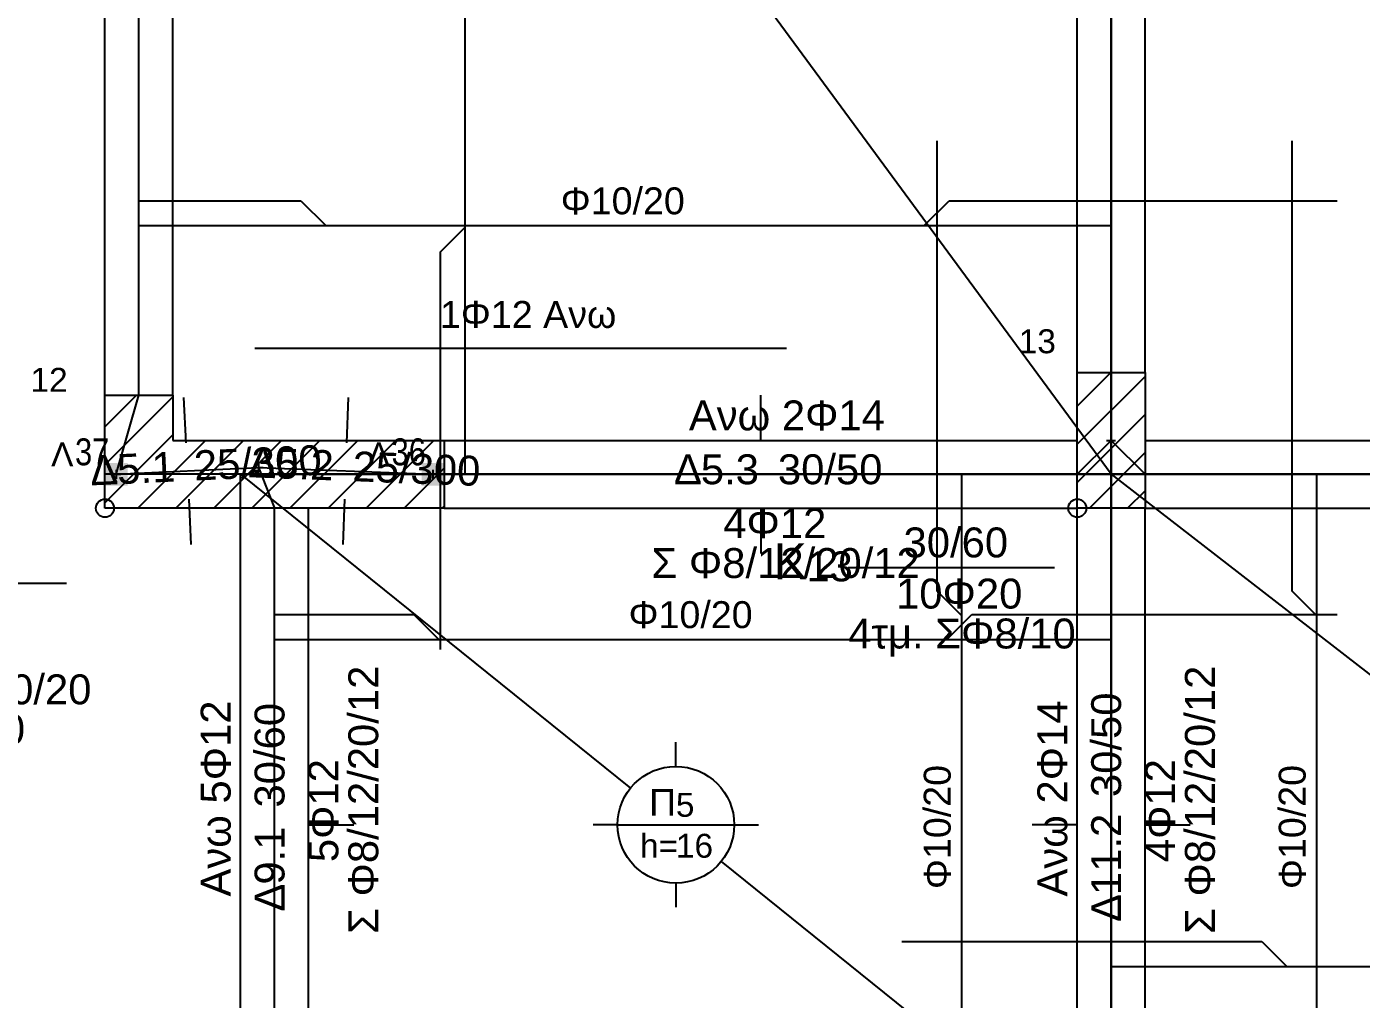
# Model space of a CAD drawing. Extents: x -5.6 to 20.4, y -25.1 to 0.9.
# Drawn here: x -0.25 to 5.66, y -12.87 to -8.57 of the extents above; entities that cross this region are included whole.
import ezdxf

# ---------------------------------------------------------------- set-up
doc = ezdxf.new("R2010")
doc.units = 0
doc.layers.get('0').update_dxf_attribs({"linetype": 'CONTINUOUS'})
for name, color, linetype in [('BEAM', 7, 'CONTINUOUS'), ('BEAM_NAME_BETON_UPPERSTRUCT', 3, 'CONTINUOUS'), ('BEAM_POLY_BETON_UPPERSTRUCT', 4, 'CONTINUOUS'), ('BEAM_PREFIX_NAME_BETON', 4, 'CONTINUOUS'), ('BEAM_STATIC_UPPERSTRUCT', 5, 'CONTINUOUS'), ('BEAMBAR', 7, 'CONTINUOUS'), ('BEAMBAR_LINE', 6, 'CONTINUOUS'), ('BEAMBAR_NAME', 3, 'CONTINUOUS'), ('COLUMN', 7, 'CONTINUOUS'), ('COLUMN_FILLING', 5, 'CONTINUOUS'), ('COLUMN_FIXED_POINT', 1, 'CONTINUOUS'), ('COLUMN_NAME_BETON', 3, 'CONTINUOUS'), ('COLUMN_POLY', 1, 'CONTINUOUS'), ('COLUMN_PREFIX_NAME_BETON', 4, 'CONTINUOUS'), ('FREENODE', 7, 'CONTINUOUS'), ('FREENODE_NAME', 5, 'CONTINUOUS'), ('FREENODE_POLY', 5, 'CONTINUOUS'), ('FREENODE_PREFIX_NAME', 3, 'CONTINUOUS'), ('SLAB', 7, 'CONTINUOUS'), ('SLAB_CENTER', 4, 'CONTINUOUS'), ('SLAB_NAME', 3, 'CONTINUOUS'), ('SLAB_POLY', 4, 'CONTINUOUS'), ('SLAB_PREFIX_NAME', 4, 'CONTINUOUS'), ('SLABBAR', 7, 'CONTINUOUS'), ('SLABBAR_LINE', 6, 'CONTINUOUS'), ('SLABBAR_NAME', 3, 'CONTINUOUS')]:
    doc.layers.add(name, color=color, linetype=linetype)
doc.styles.add('BEAM_NAME_BETON_UPPERSTRUCT', font='Arial.ttf')
doc.styles.add('BEAM_PREFIX_NAME_BETON', font='Arial.ttf')
doc.styles.add('BEAMBAR_NAME', font='Arial.ttf')
doc.styles.add('COLUMN_NAME_BETON', font='Arial.ttf')
doc.styles.add('COLUMN_PREFIX_NAME_BETON', font='Arial.ttf')
doc.styles.add('FREENODE_NAME', font='Arial Narrow.ttf')
doc.styles.add('FREENODE_PREFIX_NAME', font='Arial.ttf')
doc.styles.add('SLAB_NAME', font='Arial.ttf')
doc.styles.add('SLAB_PREFIX_NAME', font='Arial.ttf')
doc.styles.add('SLABBAR_NAME', font='Arial.ttf')
pattern_1 = [(45, (0, 0), (-0.168379802270047, 0.168379802270047), []), (45, (0.16837980294, 0), (-0.168379802270047, 0.168379802270047), [0, 0])]

# ---------------------------------------------------------------- blocks, each defined once
blk = doc.blocks.new('SLAB4')
at = {"layer": 'SLAB_CENTER'}
for p, q in [((4.549999999999999, -4.49999999999995), (6.40760872757035, -7.30963320045009)), ((6.55000000000003, -7.26681763651924), (6.55000000000003, -7.15987499999997)), ((6.29181763651929, -7.52499999999998), (6.18487500000003, -7.52499999999998)), ((6.29181763651929, -7.52499999999998), (6.808182363480769, -7.52499999999998)), ((6.808182363480769, -7.52499999999998), (6.915125000000029, -7.52499999999998)), ((6.55000000000003, -7.783182363480709), (6.55000000000003, -7.89012499999998)), ((8.55000000000006, -10.55), (6.692391272429699, -7.740366799549859))]:
    blk.add_line(p, q, dxfattribs=at)
blk.add_circle((6.55000000000003, -7.52499999999998), 0.258182363480739, dxfattribs=at)
at = {"layer": 'SLAB_POLY'}
for p, q in [((4.549999999999999, -4.49999999999995), (8.55000000000006, -4.49999999999995)), ((4.549999999999999, -10.55), (4.549999999999999, -4.49999999999995)), ((8.55000000000006, -4.49999999999995), (8.55000000000006, -10.55)), ((8.55000000000006, -10.55), (4.549999999999999, -10.55))]:
    blk.add_line(p, q, dxfattribs=at)
at = {"layer": 'SLAB_NAME', "char_height": 0.105833, "attachment_point": 1, "style": 'SLAB_NAME'}
for s, insert, width in [('{\\f|b0|i0;9}', (6.55000000000003, -7.383888888888889), 0.211667), ('{\\f|b0|i0;h=}', (6.391250000000029, -7.565), 0.4233330000000001), ('{\\f|b0|i0;16}', (6.55000000000003, -7.565), 0.4233330000000001)]:
    blk.add_mtext(s, dxfattribs=dict(at, insert=insert, width=width))
at = {"layer": 'SLAB_PREFIX_NAME', "insert": (6.430937500000029, -7.366249999999999), "char_height": 0.119063, "width": 0.3175, "attachment_point": 1, "style": 'SLAB_PREFIX_NAME'}
blk.add_mtext('{\\f|b0|i0;Π}', dxfattribs=at)
blk = doc.blocks.new('SLAB5')
at = {"layer": 'SLAB_CENTER'}
for p, q in [((0.0999999999999943, -4.49999999999995), (2.17202242177907, -7.31701924758726)), ((2.325, -7.26681763651924), (2.325, -7.15987499999997)), ((2.06681763651926, -7.52499999999998), (1.959875, -7.52499999999998)), ((2.06681763651926, -7.52499999999998), (2.58318236348074, -7.52499999999998)), ((2.58318236348074, -7.52499999999998), (2.690125, -7.52499999999998)), ((2.325, -7.783182363480709), (2.325, -7.89012499999998)), ((4.549999999999999, -10.55), (2.47797757822092, -7.7329807524127))]:
    blk.add_line(p, q, dxfattribs=at)
blk.add_circle((2.325, -7.52499999999998), 0.258182363480739, dxfattribs=at)
at = {"layer": 'SLAB_POLY'}
for p, q in [((0.0999999999999943, -4.49999999999995), (4.549999999999999, -4.49999999999995)), ((0.0999999999999943, -10.55), (0.0999999999999943, -4.49999999999995)), ((4.549999999999999, -4.49999999999995), (4.549999999999999, -10.55)), ((4.549999999999999, -10.55), (0.0999999999999943, -10.55))]:
    blk.add_line(p, q, dxfattribs=at)
at = {"layer": 'SLAB_NAME', "char_height": 0.105833, "attachment_point": 1, "style": 'SLAB_NAME'}
for s, insert, width in [('{\\f|b0|i0;8}', (2.325, -7.383888888888889), 0.211667), ('{\\f|b0|i0;h=}', (2.166249999999999, -7.565), 0.4233330000000001), ('{\\f|b0|i0;16}', (2.325, -7.565), 0.4233330000000001)]:
    blk.add_mtext(s, dxfattribs=dict(at, insert=insert, width=width))
at = {"layer": 'SLAB_PREFIX_NAME', "insert": (2.2059375, -7.366249999999999), "char_height": 0.119063, "width": 0.3175, "attachment_point": 1, "style": 'SLAB_PREFIX_NAME'}
blk.add_mtext('{\\f|b0|i0;Π}', dxfattribs=at)
blk = doc.blocks.new('SLAB7')
at = {"layer": 'SLAB_CENTER'}
for p, q in [((4.549999999999999, -10.55), (6.345928773698669, -11.9418447996165)), ((6.55000000000003, -11.8418176365193), (6.55000000000003, -11.734875)), ((6.29181763651929, -12.1), (6.18487500000003, -12.1)), ((6.29181763651929, -12.1), (6.808182363480769, -12.1)), ((6.808182363480769, -12.1), (6.915125000000029, -12.1)), ((8.55000000000006, -13.65), (6.754071226301389, -12.2581552003836)), ((6.55000000000003, -12.3581823634807), (6.55000000000003, -12.465125))]:
    blk.add_line(p, q, dxfattribs=at)
blk.add_circle((6.55000000000003, -12.1), 0.258182363480738, dxfattribs=at)
at = {"layer": 'SLAB_POLY'}
for p, q in [((4.549999999999999, -10.55), (8.55000000000006, -10.55)), ((4.549999999999999, -13.65), (4.549999999999999, -10.55)), ((8.55000000000006, -10.55), (8.55000000000006, -13.65)), ((8.55000000000006, -13.65), (4.549999999999999, -13.65))]:
    blk.add_line(p, q, dxfattribs=at)
at = {"layer": 'SLAB_NAME', "char_height": 0.105833, "attachment_point": 1, "style": 'SLAB_NAME'}
for s, insert, width in [('{\\f|b0|i0;6}', (6.55000000000003, -11.9588888888889), 0.211667), ('{\\f|b0|i0;h=}', (6.391250000000029, -12.14), 0.4233330000000001), ('{\\f|b0|i0;16}', (6.55000000000003, -12.14), 0.4233330000000001)]:
    blk.add_mtext(s, dxfattribs=dict(at, insert=insert, width=width))
at = {"layer": 'SLAB_PREFIX_NAME', "insert": (6.430937500000029, -11.94125), "char_height": 0.119062, "width": 0.3175, "attachment_point": 1, "style": 'SLAB_PREFIX_NAME'}
blk.add_mtext('{\\f|b0|i0;Π}', dxfattribs=at)
blk = doc.blocks.new('SLAB8')
at = {"layer": 'SLAB_CENTER'}
for p, q in [((0.70000000000001, -10.55), (2.423904038985859, -11.9380785768458)), ((2.625, -11.8418176365193), (2.625, -11.734875)), ((2.366817636519269, -12.1), (2.259875000000009, -12.1)), ((2.366817636519269, -12.1), (2.88318236348074, -12.1)), ((2.88318236348074, -12.1), (2.990124999999999, -12.1)), ((4.549999999999999, -13.65), (2.826095961014149, -12.2619214231542)), ((2.625, -12.3581823634807), (2.625, -12.465125))]:
    blk.add_line(p, q, dxfattribs=at)
blk.add_circle((2.625, -12.1), 0.258182363480738, dxfattribs=at)
at = {"layer": 'SLAB_POLY'}
for p, q in [((0.70000000000001, -10.55), (4.549999999999999, -10.55)), ((0.70000000000001, -13.65), (0.70000000000001, -10.55)), ((4.549999999999999, -10.55), (4.549999999999999, -13.65)), ((4.549999999999999, -13.65), (0.70000000000001, -13.65))]:
    blk.add_line(p, q, dxfattribs=at)
at = {"layer": 'SLAB_NAME', "char_height": 0.105833, "attachment_point": 1, "style": 'SLAB_NAME'}
for s, insert, width in [('{\\f|b0|i0;5}', (2.625, -11.9588888888889), 0.211667), ('{\\f|b0|i0;h=}', (2.46625, -12.14), 0.4233330000000001), ('{\\f|b0|i0;16}', (2.625, -12.14), 0.4233330000000001)]:
    blk.add_mtext(s, dxfattribs=dict(at, insert=insert, width=width))
at = {"layer": 'SLAB_PREFIX_NAME', "insert": (2.505937499999999, -11.94125), "char_height": 0.119062, "width": 0.3175, "attachment_point": 1, "style": 'SLAB_PREFIX_NAME'}
blk.add_mtext('{\\f|b0|i0;Π}', dxfattribs=at)
blk = doc.blocks.new('COLUMN9')
at = {"layer": 'COLUMN_FILLING'}
h = blk.add_hatch(dxfattribs=at)
h.set_pattern_fill('SACNCR', color=256, scale=0.1, style=0)
h.set_pattern_definition(pattern_1)
h.paths.add_polyline_path([(4.39999999999999, -10.1), (4.69999999999999, -10.1), (4.69999999999999, -10.7), (4.39999999999999, -10.7)])
at = {"layer": 'COLUMN_FIXED_POINT'}
blk.add_circle((4.39999999999999, -10.7), 0.04, dxfattribs=at)
at = {"layer": 'COLUMN_POLY'}
for p, q in [((4.39999999999999, -10.1), (4.69999999999999, -10.1)), ((4.39999999999999, -10.7), (4.39999999999999, -10.1)), ((4.69999999999999, -10.1), (4.69999999999999, -10.7)), ((4.54999999999999, -10.38), (4.54999999999999, -10.42)), ((4.52999999999999, -10.4), (4.56999999999999, -10.4)), ((4.69999999999999, -10.7), (4.39999999999999, -10.7))]:
    blk.add_line(p, q, dxfattribs=at)
at = {"layer": 'COLUMN_NAME_BETON', "insert": (4.14124999999999, -9.90888888888889), "char_height": 0.105833, "width": 0.4233330000000001, "attachment_point": 1, "style": 'COLUMN_NAME_BETON'}
blk.add_mtext('{\\f|b0|i0;13}', dxfattribs=at)
blk = doc.blocks.new('COLUMN_TEXT9')
at = {"layer": 'COLUMN_NAME_BETON'}
blk.add_line((3.38718749999999, -10.9616666666667), (4.29999999999999, -10.9616666666667), dxfattribs=at)
at = {"layer": 'COLUMN_NAME_BETON', "char_height": 0.132292, "attachment_point": 1, "style": 'COLUMN_NAME_BETON'}
for s, insert, width in [('{\\f|b0|i0;30/60}', (3.631927083333319, -10.7852777777778), 1.128889999999999), ('{\\f|b0|i0;13}', (3.20197916666666, -10.8911111111111), 0.4938890000000001), ('{\\f|b0|i0;10Φ20}', (3.59885416666666, -11.0116666666667), 1.305279999999999), ('{\\f|b0|i0;4τμ. ΣΦ8/10}', (3.38718749999999, -11.1880555555556), 2.434169999999999)]:
    blk.add_mtext(s, dxfattribs=dict(at, insert=insert, width=width))
at = {"layer": 'COLUMN_PREFIX_NAME_BETON', "insert": (3.05645833333332, -10.8558333333333), "char_height": 0.15875, "width": 0.388056, "attachment_point": 1, "style": 'COLUMN_PREFIX_NAME_BETON'}
blk.add_mtext('{\\f|b0|i0;K}', dxfattribs=at)
blk = doc.blocks.new('COLUMN10')
at = {"layer": 'COLUMN_FILLING'}
h = blk.add_hatch(dxfattribs=at)
h.set_pattern_fill('SACNCR', color=256, scale=0.1, style=0)
h.set_pattern_definition(pattern_1)
h.paths.add_polyline_path([(0.100000000000009, -10.7), (0.100000000000009, -10.2), (0.400000000000009, -10.2), (0.400000000000009, -10.4), (1.60000000000001, -10.4), (1.60000000000001, -10.7)])
at = {"layer": 'COLUMN_FIXED_POINT'}
blk.add_circle((0.100000000000009, -10.7), 0.04, dxfattribs=at)
at = {"layer": 'COLUMN_POLY'}
for p, q in [((0.100000000000009, -10.7), (0.100000000000009, -10.2)), ((0.100000000000009, -10.2), (0.400000000000009, -10.2)), ((0.400000000000009, -10.2), (0.400000000000009, -10.4)), ((0.400000000000009, -10.4), (1.60000000000001, -10.4)), ((1.60000000000001, -10.4), (1.60000000000001, -10.7)), ((0.7794120000000091, -10.500588), (0.7794120000000091, -10.540588)), ((0.7594120000000091, -10.520588), (0.7994120000000092, -10.520588)), ((1.60000000000001, -10.7), (0.100000000000009, -10.7))]:
    blk.add_line(p, q, dxfattribs=at)
at = {"layer": 'COLUMN_NAME_BETON', "insert": (-0.229337999999991, -10.0794768888889), "char_height": 0.105833, "width": 0.4233330000000001, "attachment_point": 1, "style": 'COLUMN_NAME_BETON'}
blk.add_mtext('{\\f|b0|i0;12}', dxfattribs=at)
blk = doc.blocks.new('COLUMN_TEXT10')
at = {"layer": 'COLUMN_NAME_BETON'}
blk.add_line((-2.25340049999999, -11.0322546666667), (-0.0705879999999919, -11.0322546666667), dxfattribs=at)
at = {"layer": 'COLUMN_NAME_BETON', "char_height": 0.132292, "attachment_point": 1, "style": 'COLUMN_NAME_BETON'}
for s, insert, width in [('{\\f|b0|i0;30/150/30/50}', (-1.658087999999989, -10.8558657777778), 2.64583), ('{\\f|b0|i0;12}', (-2.438608833333319, -10.9616991111111), 0.4938890000000001), ('{\\f|b0|i0;14Φ20}', (-1.40673383333333, -11.08225466666669), 1.305279999999999), ('{\\f|b0|i0;3τμ. ΣΦ8/10 }', (-1.64485883333333, -11.2586435555556), 2.575279999999999), ('{\\f|b0|i0; ΟΡ #Φ8/13 - ΚΑΤ #Φ10/20 }', (-2.22694216666666, -11.4350324444444), 5.679719999999999), ('{\\f|b0|i0; L= 45 - 4τμ. ΣΦ8/10}', (-1.94251508333333, -11.6114213333333), 4.16278)]:
    blk.add_mtext(s, dxfattribs=dict(at, insert=insert, width=width))
at = {"layer": 'COLUMN_PREFIX_NAME_BETON', "insert": (-2.584129666666659, -10.9264213333333), "char_height": 0.15875, "width": 0.388056, "attachment_point": 1, "style": 'COLUMN_PREFIX_NAME_BETON'}
blk.add_mtext('{\\f|b0|i0;K}', dxfattribs=at)
blk = doc.blocks.new('BEAM20')
at = {"layer": 'BEAM_POLY_BETON_UPPERSTRUCT'}
for p, q in [((4.39999999999999, -10.1), (4.39999999999999, -4.90000000000004)), ((4.69999999999999, -10.1), (4.69999999999999, -4.90000000000004)), ((4.39999999999999, -7.500000000000018), (4.19999999999999, -7.500000000000018)), ((4.69999999999999, -7.500000000000018), (4.89999999999999, -7.500000000000018))]:
    blk.add_line(p, q, dxfattribs=at)
at = {"layer": 'BEAM_STATIC_UPPERSTRUCT'}
for p, q in [((4.54999999999999, -4.65000000000004), (4.54999999999999, -4.90000000000004)), ((4.54999999999999, -10.1), (4.54999999999999, -4.90000000000004)), ((4.54999999999999, -10.4), (4.54999999999999, -10.1))]:
    blk.add_line(p, q, dxfattribs=at)
blk = doc.blocks.new('BEAM21')
at = {"layer": 'BEAM_POLY_BETON_UPPERSTRUCT'}
for p, q in [((4.39999999999999, -13.5), (4.39999999999999, -10.7)), ((4.69999999999999, -13.5), (4.69999999999999, -10.7)), ((4.39999999999999, -12.1), (4.19999999999999, -12.1)), ((4.69999999999999, -12.1), (4.89999999999999, -12.1))]:
    blk.add_line(p, q, dxfattribs=at)
at = {"layer": 'BEAM_STATIC_UPPERSTRUCT'}
for p, q in [((4.54999999999999, -10.4), (4.54999999999999, -10.7)), ((4.54999999999999, -13.5), (4.54999999999999, -10.7)), ((4.54999999999999, -13.8), (4.54999999999999, -13.5))]:
    blk.add_line(p, q, dxfattribs=at)
blk = doc.blocks.new('BEAM_TEXT21')
at = {"layer": 'BEAM_NAME_BETON_UPPERSTRUCT', "char_height": 0.132292, "attachment_point": 1, "rotation": 90.00000000000001, "style": 'BEAM_NAME_BETON_UPPERSTRUCT'}
for s, insert, width in [('{\\f|b0|i0;Σ Φ8/12/20/12}', (4.87638888888888, -12.5828645833333), 2.89278), ('{\\f|b0|i0;Ανω 2Φ14}', (4.223611111111099, -12.4175), 2.010829999999999), ('{\\f|b0|i0;  30/50}', (4.46180555555555, -12.08015625), 1.41111), ('{\\f|b0|i0;4Φ12 }', (4.69999999999999, -12.2653645833333), 1.19944), ('{\\f|b0|i0;11.2}', (4.46180555555555, -12.4108854166667), 0.881944)]:
    blk.add_mtext(s, dxfattribs=dict(at, insert=insert, width=width))
at = {"layer": 'BEAM_PREFIX_NAME_BETON', "insert": (4.46180555555555, -12.5299479166667), "char_height": 0.132292, "width": 0.3175, "attachment_point": 1, "rotation": 90.00000000000001, "style": 'BEAM_PREFIX_NAME_BETON'}
blk.add_mtext('{\\f|b0|i0;Δ}', dxfattribs=at)
blk = doc.blocks.new('BEAM25')
at = {"layer": 'BEAM_POLY_BETON_UPPERSTRUCT'}
for p, q in [((0.100000000000008, -10.2), (0.100000000000009, -5.811803398875009)), ((0.400000000000008, -10.2), (0.400000000000009, -5.811803398875009)), ((0.400000000000008, -8.00590169943751), (0.600000000000009, -8.00590169943751))]:
    blk.add_line(p, q, dxfattribs=at)
at = {"layer": 'BEAM_STATIC_UPPERSTRUCT'}
for p, q in [((0.2, -5.799999999999999), (0.25, -5.812)), ((0.250000000000009, -10.2), (0.25, -5.812)), ((0.150000000000009, -10.55), (0.250000000000009, -10.2))]:
    blk.add_line(p, q, dxfattribs=at)
blk = doc.blocks.new('BEAM26')
at = {"layer": 'BEAM_POLY_BETON_UPPERSTRUCT'}
for p, q in [((0.70000000000001, -13.5), (0.70000000000001, -10.7)), ((1.000000000000009, -13.5), (1.000000000000009, -10.7)), ((1.000000000000009, -12.1), (1.200000000000009, -12.1))]:
    blk.add_line(p, q, dxfattribs=at)
at = {"layer": 'BEAM_STATIC_UPPERSTRUCT'}
for p, q in [((0.7794120000000091, -10.520588), (0.850412000000009, -10.699588)), ((0.850411999999994, -13.500412), (0.850412000000009, -10.699588)), ((0.779411999999994, -13.679412), (0.850411999999994, -13.500412))]:
    blk.add_line(p, q, dxfattribs=at)
blk = doc.blocks.new('BEAM_TEXT26')
at = {"layer": 'BEAM_NAME_BETON_UPPERSTRUCT', "char_height": 0.132292, "attachment_point": 1, "rotation": 90.00000000000001, "style": 'BEAM_NAME_BETON_UPPERSTRUCT'}
for s, insert, width in [('{\\f|b0|i0;Σ Φ8/12/20/12}', (1.176388888888899, -12.5828645833333), 2.89278), ('{\\f|b0|i0;Ανω 5Φ12}', (0.523611111111122, -12.4175), 2.010829999999999), ('{\\f|b0|i0;  30/60}', (0.761805555555565, -12.1264583333333), 1.41111), ('{\\f|b0|i0;5Φ12 }', (1.000000000000009, -12.2653645833333), 1.19944), ('{\\f|b0|i0;9.1}', (0.761805555555566, -12.3645833333333), 0.635)]:
    blk.add_mtext(s, dxfattribs=dict(at, insert=insert, width=width))
at = {"layer": 'BEAM_PREFIX_NAME_BETON', "insert": (0.761805555555567, -12.4836458333333), "char_height": 0.132292, "width": 0.3175, "attachment_point": 1, "rotation": 90.00000000000001, "style": 'BEAM_PREFIX_NAME_BETON'}
blk.add_mtext('{\\f|b0|i0;Δ}', dxfattribs=at)
blk = doc.blocks.new('BEAM40')
at = {"layer": 'BEAM_POLY_BETON_UPPERSTRUCT'}
for p, q in [((6.55000000000003, -10.4), (6.55000000000003, -10.2)), ((4.69999999999999, -10.4), (8.400000000000057, -10.4)), ((4.69999999999999, -10.7), (8.400000000000057, -10.7)), ((6.55000000000003, -10.7), (6.55000000000003, -10.9))]:
    blk.add_line(p, q, dxfattribs=at)
at = {"layer": 'BEAM_STATIC_UPPERSTRUCT'}
for p, q in [((4.54999999999999, -10.4), (4.69999999999999, -10.55)), ((8.55000000000006, -10.4), (8.400000000000057, -10.55)), ((4.69999999999999, -10.55), (8.400000000000057, -10.55))]:
    blk.add_line(p, q, dxfattribs=at)
blk = doc.blocks.new('BEAM41')
at = {"layer": 'BEAM_POLY_BETON_UPPERSTRUCT'}
for p, q in [((3, -10.4), (3, -10.2)), ((1.60000000000001, -10.4), (4.39999999999999, -10.4)), ((1.60000000000001, -10.7), (4.39999999999999, -10.7)), ((3, -10.7), (3, -10.9))]:
    blk.add_line(p, q, dxfattribs=at)
at = {"layer": 'BEAM_STATIC_UPPERSTRUCT'}
for p, q in [((4.54999999999999, -10.4), (4.39999999999999, -10.55)), ((1.55000000000001, -10.55), (1.60000000000001, -10.55)), ((1.60000000000001, -10.55), (4.39999999999999, -10.55))]:
    blk.add_line(p, q, dxfattribs=at)
blk = doc.blocks.new('BEAM_TEXT41')
at = {"layer": 'BEAM_NAME_BETON_UPPERSTRUCT', "char_height": 0.132292, "attachment_point": 1, "style": 'BEAM_NAME_BETON_UPPERSTRUCT'}
for s, insert, width in [('{\\f|b0|i0;Ανω 2Φ14}', (2.6825, -10.2236111111111), 2.010829999999999), ('{\\f|b0|i0;5.3}', (2.735416666666669, -10.4618055555556), 0.635), ('{\\f|b0|i0;  30/50}', (2.973541666666669, -10.4618055555556), 1.41111), ('{\\f|b0|i0;4Φ12 }', (2.834635416666669, -10.7), 1.19944), ('{\\f|b0|i0;Σ Φ8/12/20/12}', (2.517135416666669, -10.8763888888889), 2.89278)]:
    blk.add_mtext(s, dxfattribs=dict(at, insert=insert, width=width))
at = {"layer": 'BEAM_PREFIX_NAME_BETON', "insert": (2.616354166666669, -10.4618055555556), "char_height": 0.132292, "width": 0.3175, "attachment_point": 1, "style": 'BEAM_PREFIX_NAME_BETON'}
blk.add_mtext('{\\f|b0|i0;Δ}', dxfattribs=at)
blk = doc.blocks.new('BEAM42')
at = {"layer": 'BEAM_POLY_BETON_UPPERSTRUCT'}
for p, q in [((1.16947356052637, -10.4103849516223), (1.177101657368539, -10.2105304742179)), ((1.159938439473649, -10.6602030483777), (1.15231034263148, -10.8600575257821))]:
    blk.add_line(p, q, dxfattribs=at)
at = {"layer": 'BEAM_STATIC_UPPERSTRUCT'}
blk.add_line((0.7794120000000091, -10.520588), (1.55000000000001, -10.55), dxfattribs=at)
blk = doc.blocks.new('BEAM_TEXT42')
at = {"layer": 'BEAM_NAME_BETON_UPPERSTRUCT', "char_height": 0.132292, "attachment_point": 1, "rotation": 357.814, "style": 'BEAM_NAME_BETON_UPPERSTRUCT'}
for s, insert, width in [('{\\f|b0|i0;5.2}', (0.8574105664130758, -10.4353064066522), 0.635), ('{\\f|b0|i0;  25/300}', (1.09536230357263, -10.4443886094549), 1.658059999999999)]:
    blk.add_mtext(s, dxfattribs=dict(at, insert=insert, width=width))
at = {"layer": 'BEAM_PREFIX_NAME_BETON', "insert": (0.738434697833298, -10.4307653052508), "char_height": 0.132292, "width": 0.3175, "attachment_point": 1, "rotation": 357.814, "style": 'BEAM_PREFIX_NAME_BETON'}
blk.add_mtext('{\\f|b0|i0;Δ}', dxfattribs=at)
blk = doc.blocks.new('BEAM43')
at = {"layer": 'BEAM_POLY_BETON_UPPERSTRUCT'}
for p, q in [((0.4588712010068291, -10.4104302537775), (0.4495355226177411, -10.2106482598216)), ((0.470540798993189, -10.6601577462225), (0.479876477382277, -10.8599397401784))]:
    blk.add_line(p, q, dxfattribs=at)
at = {"layer": 'BEAM_STATIC_UPPERSTRUCT'}
blk.add_line((0.150000000000009, -10.55), (0.7794120000000091, -10.520588), dxfattribs=at)
blk = doc.blocks.new('BEAM_TEXT43')
at = {"layer": 'BEAM_NAME_BETON_UPPERSTRUCT', "char_height": 0.132292, "attachment_point": 1, "rotation": 2.6750000000000242, "style": 'BEAM_NAME_BETON_UPPERSTRUCT'}
for s, insert, width in [('{\\f|b0|i0;  25/300}', (0.3879081195411589, -10.4505920294125), 1.658059999999999), ('{\\f|b0|i0;5.1}', (0.150042682987355, -10.4617073214945), 0.635)]:
    blk.add_mtext(s, dxfattribs=dict(at, insert=insert, width=width))
at = {"layer": 'BEAM_PREFIX_NAME_BETON', "insert": (0.0311099647104532, -10.4672649675355), "char_height": 0.132292, "width": 0.3175, "attachment_point": 1, "rotation": 2.6750000000000242, "style": 'BEAM_PREFIX_NAME_BETON'}
blk.add_mtext('{\\f|b0|i0;Δ}', dxfattribs=at)
blk = doc.blocks.new('FREENODE11')
at = {"layer": 'FREENODE_POLY'}
blk.add_hatch(color=256, dxfattribs=at).paths.add_polyline_path([(0.100000000000009, -10.5), (0.200000000000009, -10.5), (0.200000000000009, -10.6), (0.100000000000009, -10.6)])
for p, q in [((0.130000000000009, -10.55), (0.170000000000009, -10.55)), ((0.150000000000009, -10.53), (0.150000000000009, -10.57))]:
    blk.add_line(p, q, dxfattribs=at)
at = {"layer": 'FREENODE_NAME', "insert": (-0.0322916666666577, -10.39125), "char_height": 0.119062, "width": 0.352778, "attachment_point": 1, "style": 'FREENODE_NAME'}
blk.add_mtext('{\\f|b0|i1;37}', dxfattribs=at)
at = {"layer": 'FREENODE_PREFIX_NAME', "insert": (-0.138124999999991, -10.4088888888889), "char_height": 0.105833, "width": 0.282222, "attachment_point": 1, "style": 'FREENODE_PREFIX_NAME'}
blk.add_mtext('{\\f|b0|i0;Λ}', dxfattribs=at)
blk = doc.blocks.new('FREENODE12')
at = {"layer": 'FREENODE_POLY'}
blk.add_hatch(color=256, dxfattribs=at).paths.add_polyline_path([(1.50000000000001, -10.5), (1.60000000000001, -10.5), (1.60000000000001, -10.6), (1.50000000000001, -10.6)])
for p, q in [((1.53000000000001, -10.55), (1.57000000000001, -10.55)), ((1.55000000000001, -10.53), (1.55000000000001, -10.57))]:
    blk.add_line(p, q, dxfattribs=at)
at = {"layer": 'FREENODE_NAME', "insert": (1.367708333333339, -10.39125), "char_height": 0.119062, "width": 0.352778, "attachment_point": 1, "style": 'FREENODE_NAME'}
blk.add_mtext('{\\f|b0|i1;36}', dxfattribs=at)
at = {"layer": 'FREENODE_PREFIX_NAME', "insert": (1.26187500000001, -10.4088888888889), "char_height": 0.105833, "width": 0.282222, "attachment_point": 1, "style": 'FREENODE_PREFIX_NAME'}
blk.add_mtext('{\\f|b0|i0;Λ}', dxfattribs=at)
blk = doc.blocks.new('SLABBAR15')
at = {"layer": 'SLABBAR_LINE'}
for p, q in [((1.58333333333333, -5.633529999999959), (1.58333333333333, -4.649999999999949)), ((1.58333333333333, -4.649999999999949), (1.58333333333333, -4.649999999999949)), ((1.69333333333333, -5.743529999999959), (1.69333333333333, -4.649999999999949)), ((1.69333333333333, -5.743529999999959), (1.58333333333333, -5.633529999999959)), ((1.69333333333333, -9.45646999999999), (1.69333333333333, -5.743529999999959)), ((1.58333333333333, -9.56646999999999), (1.69333333333333, -9.45646999999999)), ((1.69333333333333, -10.55), (1.69333333333333, -9.45646999999999)), ((1.58333333333333, -10.55), (1.58333333333333, -9.56646999999999)), ((1.58333333333333, -11.325), (1.58333333333333, -10.55))]:
    blk.add_line(p, q, dxfattribs=at)
at = {"layer": 'SLABBAR_NAME', "insert": (1.52458333333333, -7.884427083333309), "char_height": 0.119062, "width": 1.516939999999999, "attachment_point": 1, "rotation": 90.00000000000001, "style": 'SLABBAR_NAME'}
blk.add_mtext('{\\f|b0|i0;Φ10/20 }', dxfattribs=at)
blk = doc.blocks.new('SLABBAR16')
at = {"layer": 'SLABBAR_LINE'}
for p, q in [((0.250000000000008, -9.33999999999999), (0.250000000000008, -9.33999999999999)), ((0.250000000000008, -9.33999999999999), (0.966810000000005, -9.33999999999999)), ((0.966810000000005, -9.33999999999999), (1.07681000000001, -9.44999999999999)), ((3.72318999999999, -9.44999999999999), (3.83318999999999, -9.33999999999999)), ((3.83318999999999, -9.33999999999999), (4.54999999999999, -9.33999999999999)), ((4.54999999999999, -9.33999999999999), (5.54999999999999, -9.33999999999999)), ((0.250000000000008, -9.44999999999999), (1.07681000000001, -9.44999999999999)), ((1.07681000000001, -9.44999999999999), (3.72318999999999, -9.44999999999999)), ((3.72318999999999, -9.44999999999999), (4.54999999999999, -9.44999999999999))]:
    blk.add_line(p, q, dxfattribs=at)
at = {"layer": 'SLABBAR_NAME', "insert": (2.115572916666669, -9.281249999999991), "char_height": 0.119062, "width": 1.516939999999999, "attachment_point": 1, "style": 'SLABBAR_NAME'}
blk.add_mtext('{\\f|b0|i0;Φ10/20 }', dxfattribs=at)
blk = doc.blocks.new('SLABBAR19')
at = {"layer": 'SLABBAR_LINE'}
for p, q in [((5.350000000000009, -10.55), (5.350000000000009, -9.07499999999999)), ((5.350000000000009, -11.06677), (5.350000000000009, -10.55)), ((5.460000000000009, -11.17677), (5.460000000000009, -10.55)), ((5.460000000000009, -11.17677), (5.350000000000009, -11.06677)), ((5.460000000000009, -13.02323), (5.460000000000009, -11.17677)), ((5.350000000000009, -13.13323), (5.460000000000009, -13.02323)), ((5.460000000000009, -13.65), (5.460000000000009, -13.02323)), ((5.350000000000009, -13.65), (5.350000000000009, -13.13323)), ((5.350000000000009, -15.125), (5.350000000000009, -13.65))]:
    blk.add_line(p, q, dxfattribs=at)
at = {"layer": 'SLABBAR_NAME', "insert": (5.291250000000009, -12.3844270833333), "char_height": 0.119063, "width": 1.516939999999999, "attachment_point": 1, "rotation": 90.00000000000001, "style": 'SLABBAR_NAME'}
blk.add_mtext('{\\f|b0|i0;Φ10/20 }', dxfattribs=at)
blk = doc.blocks.new('SLABBAR20')
at = {"layer": 'SLABBAR_LINE'}
for p, q in [((3.625, -12.6166666666667), (4.54999999999999, -12.6166666666667)), ((4.54999999999999, -12.6166666666667), (5.21679999999999, -12.6166666666667)), ((5.21679999999999, -12.6166666666667), (5.32679999999999, -12.7266666666667)), ((4.54999999999999, -12.7266666666667), (5.32679999999999, -12.7266666666667)), ((5.32679999999999, -12.7266666666667), (7.7732, -12.7266666666667))]:
    blk.add_line(p, q, dxfattribs=at)
blk = doc.blocks.new('SLABBAR21')
at = {"layer": 'SLABBAR_LINE'}
for p, q in [((3.779999999999999, -10.55), (3.779999999999999, -9.07499999999999)), ((3.779999999999999, -11.06677), (3.779999999999999, -10.55)), ((3.89, -11.17677), (3.89, -10.55)), ((3.89, -11.17677), (3.779999999999999, -11.06677)), ((3.89, -13.02323), (3.89, -11.17677)), ((3.779999999999999, -13.13323), (3.89, -13.02323)), ((3.89, -13.65), (3.89, -13.02323)), ((3.779999999999999, -13.65), (3.779999999999999, -13.13323)), ((3.779999999999999, -15.125), (3.779999999999999, -13.65))]:
    blk.add_line(p, q, dxfattribs=at)
at = {"layer": 'SLABBAR_NAME', "insert": (3.721249999999999, -12.3844270833333), "char_height": 0.119062, "width": 1.516939999999999, "attachment_point": 1, "rotation": 90.00000000000001, "style": 'SLABBAR_NAME'}
blk.add_mtext('{\\f|b0|i0;Φ10/20 }', dxfattribs=at)
blk = doc.blocks.new('SLABBAR22')
at = {"layer": 'SLABBAR_LINE'}
for p, q in [((0.8500000000000099, -11.17), (0.8500000000000099, -11.17)), ((0.8500000000000099, -11.17), (1.46679000000001, -11.17)), ((1.46679000000001, -11.17), (1.57679000000001, -11.28)), ((3.82320999999999, -11.28), (3.93320999999999, -11.17)), ((3.93320999999999, -11.17), (4.54999999999999, -11.17)), ((4.54999999999999, -11.17), (5.54999999999999, -11.17)), ((0.8500000000000099, -11.28), (1.57679000000001, -11.28)), ((1.57679000000001, -11.28), (3.82320999999999, -11.28)), ((3.82320999999999, -11.28), (4.54999999999999, -11.28))]:
    blk.add_line(p, q, dxfattribs=at)
at = {"layer": 'SLABBAR_NAME', "insert": (2.415572916666669, -11.11125), "char_height": 0.119062, "width": 1.516939999999999, "attachment_point": 1, "style": 'SLABBAR_NAME'}
blk.add_mtext('{\\f|b0|i0;Φ10/20 }', dxfattribs=at)
blk = doc.blocks.new('BEAMBAR46')
at = {"layer": 'BEAMBAR_LINE'}
for q in [(0.763063061237345, -9.9925), (3.114216971397409, -9.9925)]:
    blk.add_line((0.763063061237345, -9.9925), q, dxfattribs=at)
at = {"layer": 'BEAMBAR_NAME', "insert": (1.581452516317379, -9.78375), "char_height": 0.119062, "width": 1.905, "attachment_point": 1, "style": 'BEAMBAR_NAME'}
blk.add_mtext('{\\f|b0|i0;1Φ12 Ανω}', dxfattribs=at)

msp = doc.modelspace()

# ---------------------------------------------------------------- linework, layer by layer
msp.add_circle((7.387187500000059, -12.1), 12.99599387797651)

# ---------------------------------------------------------------- block references
at = {"layer": 'BEAM'}
for name in ['BEAM20', 'BEAM25', 'BEAM43', 'BEAM42', 'BEAM41', 'BEAM40', 'BEAM21', 'BEAM26']:
    msp.add_blockref(name, (0, 0), dxfattribs=at)
at = {"layer": 'BEAM_NAME_BETON_UPPERSTRUCT'}
for name in ['BEAM_TEXT41', 'BEAM_TEXT43', 'BEAM_TEXT42', 'BEAM_TEXT26', 'BEAM_TEXT21']:
    msp.add_blockref(name, (0, 0), dxfattribs=at)
at = {"layer": 'BEAMBAR'}
msp.add_blockref('BEAMBAR46', (0, 0), dxfattribs=at)
at = {"layer": 'COLUMN'}
for name in ['COLUMN9', 'COLUMN10']:
    msp.add_blockref(name, (0, 0), dxfattribs=at)
at = {"layer": 'COLUMN_NAME_BETON'}
for name in ['COLUMN_TEXT9', 'COLUMN_TEXT10']:
    msp.add_blockref(name, (0, 0), dxfattribs=at)
at = {"layer": 'FREENODE'}
for name in ['FREENODE11', 'FREENODE12']:
    msp.add_blockref(name, (0, 0), dxfattribs=at)
at = {"layer": 'SLAB'}
for name in ['SLAB5', 'SLAB4', 'SLAB8', 'SLAB7']:
    msp.add_blockref(name, (0, 0), dxfattribs=at)
at = {"layer": 'SLABBAR'}
for name in ['SLABBAR15', 'SLABBAR21', 'SLABBAR19', 'SLABBAR16', 'SLABBAR22', 'SLABBAR20']:
    msp.add_blockref(name, (0, 0), dxfattribs=at)

doc.saveas('drawing.dxf')
